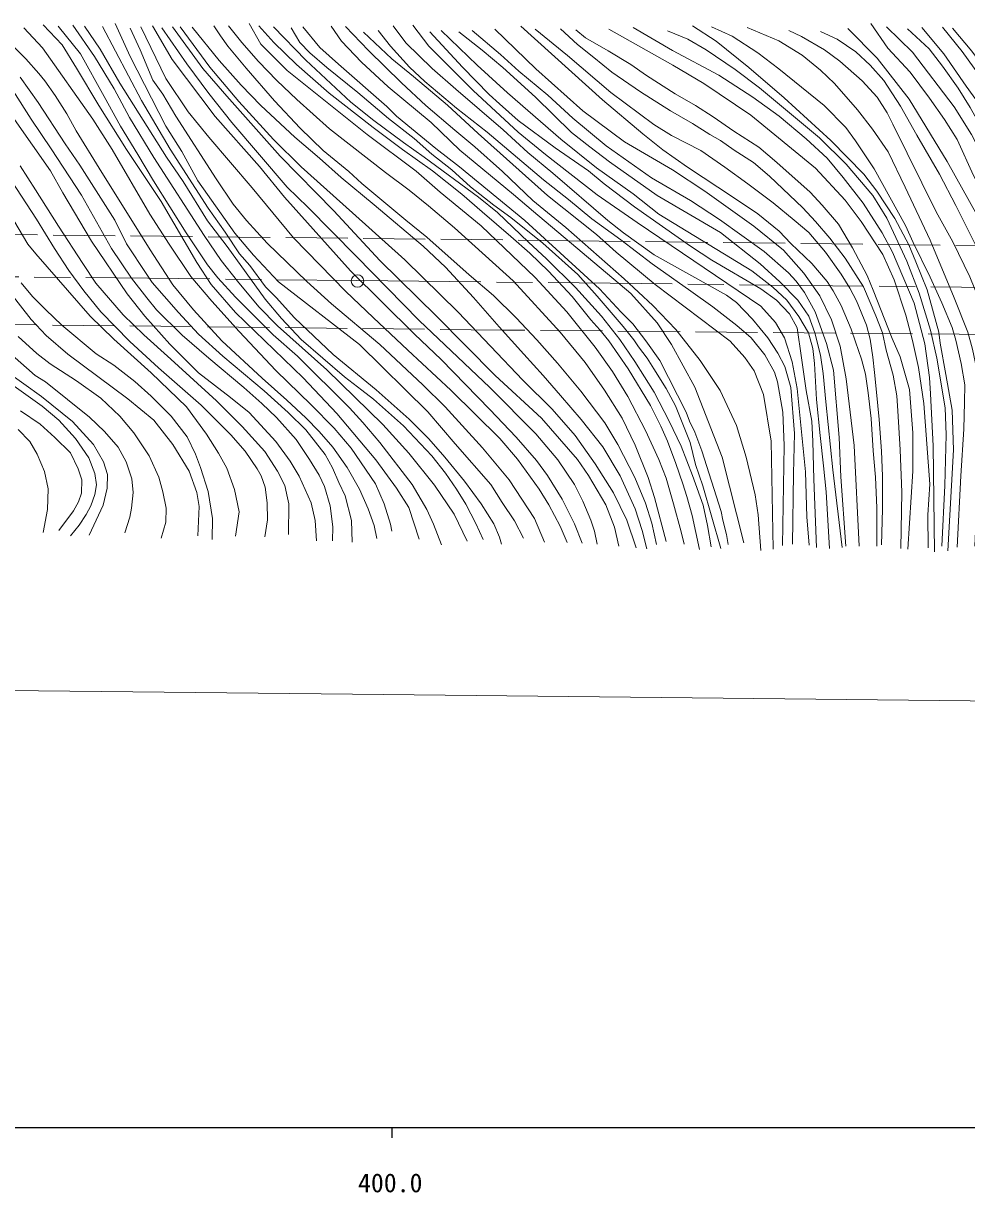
# Model space of a CAD drawing. Units: millimetres, scale not verified. Extents: x 40000 to 680000, y 20000 to 380000.
# Drawn here: x 432361 to 523591, y 198715 to 311787 of the extents above; entities that cross this region are included whole.
import ezdxf
from ezdxf.enums import TextEntityAlignment as Align

# ---------------------------------------------------------------- set-up
doc = ezdxf.new("R2010")
doc.units = ezdxf.units.MM
doc.header["$LTSCALE"] = 1000
doc.linetypes.add('CHAIN', pattern=[18.5, 12, -1.5, 3.5, -1.5])
doc.linetypes.add('DASHED', pattern=[7.5, 6, -1.5])
for name, color, linetype, lineweight in [('M-BGD', 7, 'Continuous', 13), ('M-BMK', 2, 'CHAIN', 13), ('M-BMK-SRVR', 3, 'Continuous', 13), ('M-STR-HTXT', 7, 'Continuous', 13), ('M-TTL-BAND', 7, 'Continuous', 25)]:
    doc.layers.add(name, color=color, linetype=linetype, lineweight=lineweight)
doc.styles.add('ＭＳ ゴシック', font='')
doc.styles.get('ＭＳ ゴシック').set_extended_font_data('MS Gothic')

msp = doc.modelspace()

# ---------------------------------------------------------------- linework, layer by layer
at = {"layer": 'M-BGD'}
for points in [[(423154, 311457), (424839, 310630), (429263, 307798), (430221, 306913), (431370, 305271), (433100, 302509), (435046, 299670), (437980, 295159), (440873, 290014), (442804, 287152), (444299, 285235), (445236, 284086), (447730, 281622), (450293, 279419), (453695, 276576), (455433, 275022), (456838, 273687), (458731, 271552), (460032, 269621), (460954, 268081), (461476, 267000), (462036, 265142), (462294, 263116), (462272, 261740)], [(429332, 311503), (430616, 310327), (432610, 308361), (433868, 306941), (434427, 306219), (435434, 304822), (436577, 303050), (437459, 301404), (439679, 297796), (444608, 289873), (446832, 286501), (448824, 284074), (451563, 281082), (455461, 277474), (457828, 275344), (459666, 273643), (460976, 272324), (462278, 270806), (463669, 268829), (464885, 266759), (465702, 264851), (466296, 263219), (466557, 261986)], [(432395, 311370), (434225, 309408), (439080, 302532), (440963, 299597), (444604, 293353), (446469, 290434), (448572, 287311), (450577, 284922), (453229, 281992), (456787, 278214), (460195, 274904), (462427, 272627), (464080, 270702), (466428, 267244), (467259, 265336), (467881, 263368), (467994, 262677)], [(434276, 311637), (436103, 309701), (437484, 307467), (439656, 303853), (442336, 299597), (445703, 294551), (449126, 288662), (450510, 286531), (452879, 283838), (459427, 277513), (462677, 274048), (466444, 269588), (468465, 266855), (469645, 264966), (470633, 261921)], [(435723, 311524), (437899, 308838), (440184, 304726), (441769, 301840), (443442, 299111), (444933, 296567), (448109, 291525), (450177, 288431), (451153, 287187), (452886, 285300), (456511, 281653), (458864, 279616), (463919, 274621), (465206, 273201), (466848, 271246), (469952, 267202), (471383, 264769), (472040, 263351), (472787, 261347)], [(437153, 311610), (439226, 308580), (441155, 305456), (442617, 302685), (444972, 298830), (449860, 291278), (451498, 288864), (453062, 286849), (455142, 284365), (456951, 282530), (461722, 278271), (467131, 273003), (469658, 270213), (472126, 267126), (474015, 264331), (475298, 261707)], [(438267, 311534), (439802, 309285), (441682, 305999), (446198, 298854), (447809, 296485), (450166, 292700), (452087, 290198), (455734, 285130), (457335, 283243), (459242, 281223), (463429, 277605), (465096, 276308), (466236, 275436), (469130, 272854), (471862, 269961), (473186, 268300), (474263, 266741), (475151, 265291), (476128, 263427), (476824, 261871)], [(440018, 311477), (443797, 304342), (446550, 299621), (450220, 293904), (451893, 291595), (453277, 289507), (454249, 288384), (455768, 286319), (456812, 285274), (458598, 283324), (462321, 279759), (466471, 276348), (469675, 273512), (471564, 271614), (473113, 269835), (475024, 267518), (476628, 265318), (477849, 263405), (478424, 262117), (478613, 261409)], [(441252, 311787), (442687, 308589), (446135, 301861), (447682, 299408), (449243, 296570), (452815, 291491), (454623, 289372), (457051, 286804), (464871, 280745), (471468, 274206), (474120, 271113), (477585, 267200), (478655, 265448), (479846, 263671), (480719, 261991)], [(442674, 311321), (443642, 309244), (444875, 306302), (445840, 304952), (447091, 302813), (451017, 296763), (452654, 294304), (453945, 292737), (455951, 290523), (459770, 286811), (462168, 284679), (466835, 280723), (470992, 276845), (473167, 274692), (476765, 270730), (479334, 267645), (481795, 263895), (482773, 261610)], [(443722, 311465), (446123, 306456), (448287, 303223), (450295, 300781), (454480, 295868), (458498, 291060), (463556, 285869), (466187, 283359), (469534, 280183), (473709, 276323), (478451, 271647), (480140, 269641), (482235, 266759), (483188, 265223), (484287, 263167), (484957, 261572)], [(444850, 311548), (446764, 308295), (450909, 302770), (455187, 297958), (457626, 294970), (463986, 287862), (470205, 281726), (472775, 279272), (477476, 274441), (480015, 271784), (481984, 269511), (483044, 268077), (484463, 265764), (485660, 263390), (486413, 261534)], [(445736, 311342), (448158, 307863), (450301, 304994), (452527, 302207), (457878, 295951), (459880, 294019), (464552, 289263), (470652, 283059), (477473, 276582), (481917, 272102), (484057, 269578), (485651, 267181), (486473, 265576), (487250, 263755), (487610, 262681), (487861, 261420)], [(446796, 311469), (449725, 307411), (452026, 304759), (457187, 298950), (462384, 293675), (466844, 288851), (472317, 283475), (477995, 277724), (482465, 273612), (485947, 269618), (487008, 268054), (488695, 265233), (489524, 263077), (489948, 261218)], [(447530, 311456), (450404, 307567), (453212, 304229), (456541, 300554), (459238, 297917), (464196, 293476), (469257, 288914), (474402, 283872), (480679, 277299), (483521, 274465), (485718, 271931), (487656, 269208), (489428, 266391), (490721, 263745), (491639, 261082)], [(448700, 311407), (451283, 308202), (453432, 305807), (455323, 303853), (458618, 300773), (460989, 298758), (463102, 296892), (466287, 294238), (471036, 290246), (473180, 288198), (475882, 285288), (478393, 282440), (480749, 279795), (482648, 277738), (484305, 275794), (486325, 273484), (488407, 270836), (490080, 268048), (491533, 264842), (492224, 262759), (492648, 260985)], [(450792, 311564), (451412, 310579), (452126, 309572), (453904, 307451), (456659, 304288), (459126, 301644), (461360, 299496), (463828, 297452), (465105, 296308), (469341, 292757), (471374, 291110), (475485, 287478), (477824, 285482), (480009, 283297), (482031, 281192), (484028, 278937), (486275, 276211), (488584, 273159), (489844, 271077), (491507, 267880), (492517, 265396), (493155, 263458), (493611, 261402)], [(452206, 311539), (453490, 309932), (455104, 308089), (456873, 306255), (458810, 304411), (461953, 301596), (467386, 297368), (469676, 295671), (471537, 294153), (474051, 292013), (479734, 286906), (484283, 281914), (486713, 278995), (488576, 276318), (490284, 273616), (491528, 270991), (492804, 267862), (493402, 265935), (494523, 261682)], [(454197, 311777), (455329, 309775), (457864, 307228), (465611, 301042), (470358, 297494), (472673, 295454), (476630, 292211), (481853, 287212), (484932, 283879), (487679, 280469), (489343, 278130), (490827, 275692), (492543, 272404), (493829, 269620), (494525, 267799), (495254, 265325), (495967, 262602), (496279, 261437)], [(455124, 311547), (456587, 309926), (458764, 307821), (461939, 305024), (466182, 301707), (469023, 299591), (471939, 297529), (474759, 295263), (476748, 293574), (479499, 291193), (481348, 289552), (483153, 287836), (485425, 285368), (487255, 283109), (488118, 282136), (488970, 281081), (490857, 278376), (493005, 274826), (494022, 272824), (494646, 271380), (495469, 269218), (496157, 267267), (496539, 266032), (497036, 264203), (497763, 260897)], [(456554, 311465), (459683, 308235), (464020, 304177), (466243, 302394), (469124, 300260), (471132, 298851), (476395, 294983), (478209, 293492), (481212, 290638), (482951, 289033), (485755, 286247), (488263, 283467), (490050, 281207), (491500, 279085), (493355, 276109), (494835, 273334), (495996, 270894), (497089, 268051), (498100, 265183), (498534, 263229), (498892, 261163)], [(458268, 311355), (459104, 309949), (460081, 308928), (461708, 307536), (464709, 305112), (467669, 302576), (470145, 300665), (471864, 299153), (473798, 297615), (475597, 295966), (477867, 294223), (479511, 292999), (482597, 290541), (485974, 287506), (487855, 285410), (490364, 282476), (491417, 281183), (491844, 280503), (492686, 279399), (493347, 278396), (494519, 276464), (495438, 274807), (496844, 271245), (497384, 269144), (498074, 267070), (499832, 261018)], [(459384, 311455), (461020, 309469), (462840, 307836), (467528, 303754), (468449, 302808), (472241, 299681), (474541, 297921), (480872, 292723), (488080, 286115), (490193, 283867), (491312, 282722), (492568, 281094), (493916, 279196), (496460, 274204), (496780, 273306), (497297, 272262), (497973, 270465), (499839, 264591), (500007, 263759), (500379, 262354), (500525, 261394)], [(462125, 311530), (463123, 310072), (465067, 308038), (467627, 305665), (471803, 302211), (474559, 299538), (479758, 295249), (481684, 293599), (491129, 285657), (493665, 282819), (495034, 280749), (497317, 276598), (499934, 269844), (502049, 261542)], [(463530, 311497), (465749, 309180), (468918, 306025), (471296, 303861), (474085, 301459), (476030, 299860), (478697, 297448), (481643, 294664), (484830, 292049), (490455, 287080), (493253, 284495), (495473, 282171), (497809, 279173), (499768, 276298), (501339, 272892), (502280, 269841), (503143, 266182), (503426, 264274), (503695, 260816)], [(466682, 311106), (467877, 309598), (469697, 307557), (471175, 306163), (474242, 303577), (477233, 301274), (482670, 296673), (485100, 294761), (487336, 292885), (490157, 290845), (493170, 288548), (496923, 285876), (499034, 284367), (501368, 282573), (502751, 281390), (504083, 279722), (505000, 278051), (505314, 277110), (505807, 274186), (505944, 270956), (505781, 261287)], [(468120, 311566), (469365, 309919), (471912, 307410), (474189, 305439), (478756, 301507), (481154, 299309), (483572, 297291), (488893, 292731), (490411, 291540), (493383, 289420), (500361, 285494), (501346, 284800), (502892, 283196), (504366, 281389), (505331, 279909), (506009, 278617), (506598, 276583), (506938, 272136), (506842, 268273), (506743, 261437)], [(470031, 311599), (471586, 309570), (475856, 305281), (480221, 301257), (482874, 299110), (487858, 295211), (491734, 292519), (503700, 284429), (505113, 282875), (505981, 281370), (506702, 279068), (507192, 276487), (508005, 268429), (508148, 264057), (508360, 261323)], [(471669, 310979), (474845, 307555), (477424, 304906), (478420, 304010), (480231, 302391), (483783, 299751), (487023, 297518), (488543, 296268), (491478, 294059), (496883, 290227), (498958, 288895), (503694, 286118), (505211, 285025), (506475, 283694), (507209, 282354), (507608, 279434), (508057, 276297), (508627, 273315), (508710, 271362), (508803, 267711), (509057, 261114)], [(472755, 311112), (476258, 307737), (479193, 305080), (484343, 300595), (487792, 297834), (491351, 295294), (493832, 293341), (502801, 287864), (504845, 286268), (506202, 285010), (507376, 283448), (508287, 281866), (508717, 280336), (508866, 278906), (509072, 275422), (509412, 271938), (509747, 268988), (510017, 266473), (510336, 261013)], [(474470, 310969), (476744, 309186), (478749, 307530), (481903, 304640), (485373, 301230), (487146, 299835), (489052, 298383), (493656, 295154), (499790, 291578), (503610, 288538), (505537, 286793), (507268, 285027), (508346, 283458), (508924, 281861), (509465, 279692), (509710, 277925), (509980, 275183), (510650, 268601), (511563, 261104)], [(475766, 311115), (478524, 308781), (480279, 307166), (483074, 304843), (485493, 302629), (488734, 299955), (493128, 296857), (496874, 294654), (499692, 292812), (504002, 289729), (506364, 287660), (507100, 286856), (507911, 285753), (508941, 283883), (510031, 280823), (510715, 278240), (511268, 271728), (511416, 267923), (511916, 261234)], [(477946, 311239), (481915, 307378), (486477, 303332), (490497, 300328), (495136, 297614), (498269, 295568), (503005, 292188), (505871, 289871), (507835, 287635), (509383, 285453), (510515, 283124), (511348, 280556), (511931, 277423), (512699, 270976), (513183, 261238)], [(480468, 311520), (488374, 304406), (492276, 301097), (494207, 299567), (496606, 297881), (501047, 294933), (503405, 293359), (505454, 291679), (506594, 290511), (508610, 288569), (510115, 286829), (510681, 285920), (511464, 284501), (512414, 282209), (512852, 280978), (513436, 279311), (513799, 277864), (514070, 276075), (514347, 273569), (514544, 270449), (514777, 267905), (514921, 264951), (514901, 261238)], [(481859, 311227), (484981, 308670), (489180, 305116), (493353, 302013), (495050, 300951), (497875, 299500), (500202, 297867), (502415, 296277), (504874, 294421), (506909, 292768), (508317, 291578), (509927, 289657), (511470, 287520), (512297, 286168), (512948, 284968), (513912, 282609), (514275, 281249), (514509, 279518), (514683, 278041), (514875, 276125), (515140, 273468), (515343, 270417), (515453, 268000), (515467, 264824), (515374, 261373)], [(484310, 311273), (485942, 309754), (487538, 308476), (489269, 307057), (492033, 305169), (494953, 303339), (497089, 302097), (498743, 301041), (499778, 300450), (501093, 299541), (502968, 298346), (504537, 297015), (507753, 293947), (508963, 292634), (510349, 291021), (511842, 289075), (513606, 286296), (514817, 283502), (515444, 281875), (515816, 280176), (516475, 277779), (516831, 275765), (516949, 274319), (517166, 270552), (517324, 266459), (517236, 261006)], [(485791, 311171), (486741, 310399), (488911, 309126), (491116, 307823), (492645, 306741), (495414, 304968), (497376, 303842), (499084, 302735), (501076, 301363), (503493, 299801), (505243, 298333), (508460, 295449), (509630, 294198), (511190, 292355), (512550, 290095), (513982, 287409), (514546, 285987), (516377, 281301), (517162, 279531), (518080, 276368), (518404, 272200), (518395, 268468), (517911, 260945)], [(489000, 311213), (495190, 307741), (498184, 305959), (502716, 302898), (508970, 297801), (511857, 294701), (513392, 292627), (515488, 289443), (516576, 286971), (517704, 283585), (518363, 281113), (518922, 278504), (519441, 275030), (520018, 267227), (519831, 264273), (519871, 261077)], [(491326, 311401), (495151, 309176), (499616, 306764), (502917, 304665), (505456, 302803), (508073, 300625), (510115, 298756), (511647, 296891), (513584, 294401), (515408, 291527), (516430, 289654), (518524, 284730), (519561, 280804), (519993, 277537), (520099, 275955), (520351, 270947), (520497, 260681)], [(494675, 311066), (496641, 310270), (498398, 309229), (501193, 307321), (503560, 305564), (509351, 300716), (511933, 298174), (514511, 295133), (515876, 292941), (517812, 288800), (518999, 285686), (520096, 282124), (520714, 279411), (521502, 274614), (521617, 271994), (521487, 267109), (521183, 261220)], [(497088, 311563), (499376, 310060), (502539, 307509), (505955, 304597), (510444, 300470), (513653, 297206), (514923, 295558), (516645, 292934), (517997, 290373), (518691, 288717), (519764, 286015), (520895, 281922), (521028, 280847), (521585, 277837), (522185, 274380), (522332, 270534), (521783, 260780)], [(498909, 311459), (500902, 310541), (503391, 308950), (505440, 307383), (509819, 303840), (511897, 301733), (512847, 300430), (514648, 297723), (517667, 292232), (518411, 290583), (520069, 287233), (521186, 284757), (522184, 282376), (522548, 281141), (523077, 278892), (523419, 276824), (523375, 275145), (523325, 272555), (523024, 268042), (522681, 261137)], [(502381, 311397), (505443, 310089), (507699, 308712), (509444, 307260), (510797, 305965), (513032, 303418), (514478, 301549), (515993, 299369), (517633, 295963), (520066, 290822), (522401, 285255), (523704, 281928), (524170, 280292), (524663, 277831), (524901, 275999), (525124, 272237), (524658, 266945), (524389, 261239)], [(506387, 311107), (507630, 310506), (509835, 309242), (511318, 308140), (513495, 306229), (514944, 304641), (515896, 303147), (516456, 302040), (520648, 293566), (522270, 290667), (523908, 287269), (525482, 283384), (526201, 280948), (526673, 278812), (526719, 275491), (526557, 273192), (526052, 270693), (525573, 267773), (524762, 261135)], [(509472, 311009), (511059, 310247), (512876, 309051), (514268, 307744), (515575, 306270), (517210, 303796), (518773, 300985), (520975, 297213), (522551, 294174), (524596, 290048), (525666, 287287), (526748, 284210), (527761, 280578), (528128, 277736), (528103, 274216), (527868, 272136), (526055, 261652)], [(512114, 311290), (514937, 308414), (518022, 304470), (521696, 298415), (524638, 293163), (525992, 289912), (527830, 283890), (528708, 280580), (529043, 277364), (529194, 274123), (529018, 271823), (527459, 263491), (527033, 261636)], [(514342, 311778), (515965, 309394), (518115, 307059), (519994, 304543), (521440, 302503), (522662, 300546), (524267, 297075), (526195, 293370), (527903, 289246), (528918, 285165), (529364, 282750), (530114, 278067), (530153, 277071), (530174, 273060), (529913, 271478), (529341, 267823), (528562, 263882), (528155, 261032)], [(515849, 311443), (518351, 308989), (522377, 303714), (524051, 301044), (526369, 296552), (527956, 292873), (529536, 287944), (530843, 281670), (531542, 276333), (531026, 270869), (529915, 264157), (529675, 260992)], [(517858, 311270), (519959, 309317), (521256, 307637), (522784, 305523), (523950, 303641), (525437, 300935), (526816, 298435), (529129, 294113), (529962, 291807), (530994, 288583), (531731, 285333), (531885, 283771), (532167, 281226), (532277, 278046), (532206, 274200), (531726, 270751), (531161, 266879), (530698, 262619), (530599, 260777)], [(519265, 311389), (521387, 308847), (523561, 305730), (527188, 300681), (528967, 297572), (530012, 295286), (530840, 293087), (531579, 290441), (531997, 288317), (532638, 285405), (532997, 282680), (533111, 279644), (532905, 274832), (531915, 268303), (531606, 265503), (531357, 261001)], [(521245, 311407), (523155, 309071), (524911, 306635), (526140, 304595), (529321, 298727), (530951, 294738), (532566, 289522), (533770, 284101), (534149, 280390), (534088, 277994), (533888, 274891), (531893, 263061), (531848, 261175)], [(522227, 311325), (524103, 309096), (525395, 307346), (526900, 304949), (527915, 303074), (529034, 300431), (529752, 298585), (531475, 294487), (532385, 291661), (533151, 288690), (534394, 282764), (534826, 279834), (534903, 276950), (534325, 271414), (533659, 268295), (532941, 264006), (532653, 261151)], [(465250, 310933), (468008, 308367), (470108, 306641), (473394, 303865), (476332, 301125), (483044, 295127), (487781, 291381), (489680, 289648), (493474, 286547), (500727, 281052), (502128, 279481), (503034, 278172), (503958, 275893), (504676, 271397), (504874, 260951)], [(432036, 306582), (433778, 304149), (436395, 300125), (437819, 298091), (441199, 292764), (442338, 290481), (444299, 287498), (444814, 286713), (445970, 285406), (447348, 283816), (449299, 281731), (451636, 279605), (455648, 276255), (457958, 274149), (459682, 272484), (461564, 270106), (462268, 268809), (462872, 267391), (463477, 266109), (464094, 263704), (464148, 261606)], [(431511, 302479), (434985, 297521), (436173, 295385), (438943, 290723), (442392, 285617), (444114, 283478), (446516, 280780), (449298, 278002), (452384, 275611), (454188, 274168), (456768, 271347), (458171, 269454), (459040, 268016), (460198, 265408), (460567, 263706), (460708, 261741)], [(432042, 298008), (433543, 295702), (435768, 292171), (438113, 288556), (439379, 286657), (441997, 283608), (444013, 281655), (446633, 279314), (451049, 275300), (453534, 272808), (455725, 270391), (456942, 268476), (457642, 267092), (457896, 265918), (458033, 265310), (457996, 262369)], [(431200, 296571), (433640, 292866), (435365, 290004), (436743, 287890), (438205, 285917), (439849, 283903), (442660, 281016), (445433, 278489), (449554, 274862), (452412, 272005), (453810, 270408), (454982, 268700), (455364, 268026), (455732, 266921), (455943, 265418), (455975, 263784), (455722, 262143)], [(430597, 294140), (432807, 290440), (433571, 289488), (438807, 283464), (441122, 281256), (444716, 278000), (448150, 274700), (450057, 272064), (451239, 270235), (452033, 268775), (452784, 266697), (453230, 264536), (452863, 262207)], [(432155, 286682), (433254, 285362), (434517, 284075), (436070, 282604), (439398, 279825), (441122, 278729), (443135, 277145), (444723, 275735), (446662, 273818), (448190, 271819), (449001, 270137), (449491, 268843), (450234, 266503), (450658, 263895), (450633, 261884)], [(431061, 285787), (433098, 283164), (434556, 281589), (436650, 279805), (442459, 275471), (444963, 273407), (446832, 271075), (448392, 268477), (449130, 266407), (449369, 265057), (449226, 262226)], [(429857, 280913), (433509, 277747), (434489, 277126), (438751, 273700), (440215, 272334), (441519, 270808), (442290, 269376), (442842, 267740), (442985, 266425), (442830, 264893), (442661, 264044), (442185, 262527)], [(431864, 281520), (433649, 279873), (434957, 278853), (437503, 277214), (439841, 275538), (441704, 273814), (443038, 272189), (444511, 269970), (445457, 267919), (445860, 266475), (446186, 264896), (446124, 263536), (445686, 262012)], [(428970, 279384), (434117, 275712), (437103, 273280), (439147, 271063), (440113, 269373), (440488, 268153), (440451, 266837), (440089, 265207), (438711, 262282)], [(431469, 276702), (434187, 274780), (435774, 273426), (437395, 271650), (438694, 269782), (439268, 268252), (439429, 267167), (439262, 266243), (438901, 265143), (438447, 264288), (437751, 263259), (436930, 262225)], [(432098, 274314), (433970, 273032), (435405, 271729), (436919, 270257), (437655, 268704), (438011, 267654), (437985, 266350), (437683, 265507), (437220, 264640), (435804, 262732)], [(431865, 272500), (432978, 271339), (433694, 270141), (434410, 268444), (434754, 266787), (434705, 264790), (434287, 262550)]]:
    msp.add_lwpolyline(points, dxfattribs=at)
at = {"layer": 'M-BGD', "linetype": 'DASHED'}
for points in [[(64521, 295924), (134312, 294901), (164880, 294494), (191783, 294206), (217366, 293881), (233518, 293535), (241852, 293602), (269810, 293370), (292726, 293046), (300567, 292753), (311844, 292812), (378841, 291946), (403431, 291719), (427735, 291393), (485049, 290772), (528945, 290241), (559283, 289995)], [(563369, 281386), (478666, 282125), (352156, 283550), (320323, 283919), (296266, 284198), (279804, 284386), (249359, 284642), (214015, 285129), (162040, 285698), (123609, 286126), (103698, 286353), (86363, 286477), (64765, 286740)]]:
    msp.add_lwpolyline(points, dxfattribs=at)
at = {"layer": 'M-BMK'}
msp.add_lwpolyline([(64644, 291293), (264362, 289131), (364411, 287985), (464620, 286920), (565013, 285820)], dxfattribs=at)
at = {"layer": 'M-BMK-SRVR'}
msp.add_circle((464676, 286870), 600, dxfattribs=at)
at = {"layer": 'M-STR-HTXT'}
msp.add_lwpolyline([(65709, 251279), (263929, 249133), (363953, 247988), (464195, 246922), (565762, 245809)], dxfattribs=at)
at = {"layer": 'M-TTL-BAND'}
for p, q in [((40000, 205000), (579000, 205000)), ((468000, 205000), (468000, 204000))]:
    msp.add_line(p, q, dxfattribs=at)

# ---------------------------------------------------------------- texts
at = {"layer": 'M-TTL-BAND', "style": 'ＭＳ ゴシック'}
msp.add_text('400.0', height=1833, dxfattribs=at).set_placement((467844, 198195), align=Align.BOTTOM_CENTER)

doc.saveas('drawing.dxf')
